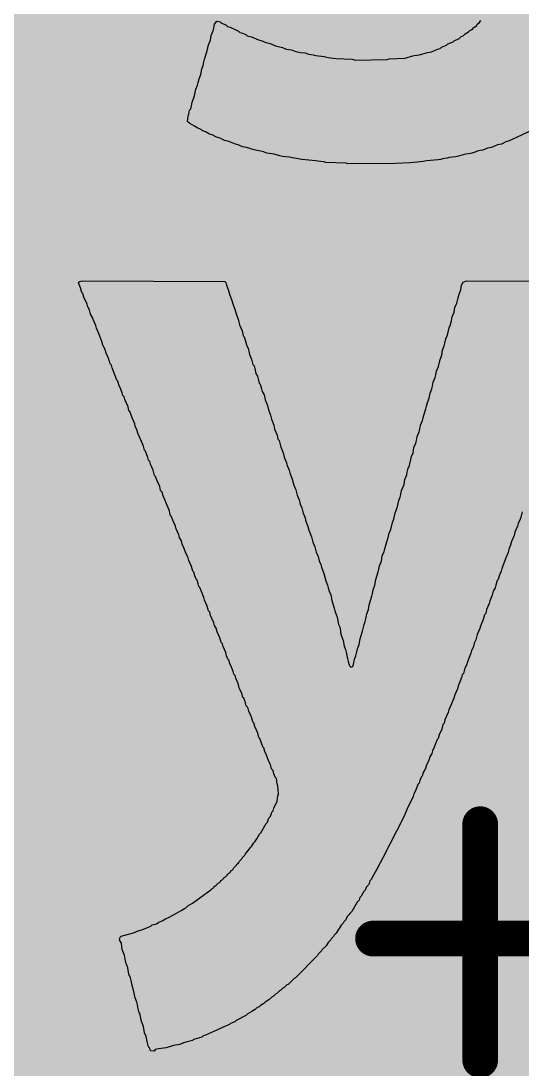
# Model space of a CAD drawing. Header units: inches. Extents: x -21 to 276, y -5 to 220.
# Drawn here: x 28.299 to 30.08, y 29.142 to 32.866 of the extents above; entities that cross this region are included whole.
import ezdxf

# ---------------------------------------------------------------- set-up
doc = ezdxf.new("R2010")
doc.units = ezdxf.units.IN
for name, color, linetype in [('Bottom Layer', 5, 'Continuous'), ('Bottom Overlay', 54, 'Continuous'), ('Bottom Paste', 16, 'Continuous'), ('Bottom Solder', 6, 'Continuous'), ('Top Overlay', 2, 'Continuous')]:
    doc.layers.add(name, color=color, linetype=linetype)

# ---------------------------------------------------------------- blocks, each defined once
blk = doc.blocks.new('C____D_B_14')
at = {"layer": 'Bottom Overlay'}
for points in [[(-4.2926, -2.3876, 0.127, 0.127, 0), (-4.2926, -1.651, 0.127, 0.127, 0)], [(-3.8608, -2.0066, 0.127, 0.127, 0), (-4.699, -2.0066, 0.127, 0.127, 0)]]:
    blk.add_lwpolyline(points, format="xyseb", dxfattribs=at)
for points in [[(-4.7307, -2.0066, 0.0635, 0.0635, 1), (-4.6672, -2.0066, 0.0635, 0.0635, 1)], [(-3.8925, -2.0066, 0.0635, 0.0635, 1), (-3.8291, -2.0066, 0.0635, 0.0635, 1)], [(-4.3243, -2.3876, 0.0635, 0.0635, 1), (-4.2608, -2.3876, 0.0635, 0.0635, 1)]]:
    blk.add_lwpolyline(points, format="xyseb", close=True, dxfattribs=at)
blk = doc.blocks.new('PSPMAA1040_100M_ANP_B_198')
at = {"layer": 'Bottom Layer'}
blk.add_hatch(color=5, dxfattribs=at).paths.add_polyline_path([(3, 2), (6.5, 2), (6.5, -2), (3, -2)])
at = {"layer": 'Bottom Paste'}
blk.add_hatch(color=16, dxfattribs=at).paths.add_polyline_path([(3, 2), (6.5, 2), (6.5, -2), (3, -2)])
at = {"layer": 'Bottom Solder'}
blk.add_hatch(color=6, dxfattribs=at).paths.add_polyline_path([(2.8984, 2.1016), (6.6016, 2.1016), (6.6016, -2.1016), (2.8984, -2.1016)])

msp = doc.modelspace()

# ---------------------------------------------------------------- hatches: boundary and pattern name
at = {"layer": 'Bottom Layer'}
msp.add_hatch(color=5, dxfattribs=at).paths.add_polyline_path([(25.4384, 27.163), (38.468, 27.163), (38.468, 33.441), (25.4384, 33.441)])

# ---------------------------------------------------------------- linework, layer by layer
at = {"layer": 'Top Overlay'}
for p, q in [((28.9847, 32.8401), (28.987, 32.8542)), ((28.987, 32.8542), (28.9953, 32.8647)), ((28.9953, 32.8647), (29.007, 32.8624)), ((29.007, 32.8624), (29.0117, 32.8577)), ((29.0117, 32.8577), (29.0269, 32.8518)), ((29.0269, 32.8518), (29.0328, 32.846)), ((29.0328, 32.846), (29.0422, 32.8436)), ((29.9106, 32.8436), (29.9188, 32.8495)), ((29.9188, 32.8495), (29.9211, 32.8542)), ((29.9211, 32.8542), (29.9293, 32.86)), ((29.9293, 32.86), (29.934, 32.8671)), ((28.973, 32.7979), (28.9753, 32.8143)), ((28.9753, 32.8143), (28.9823, 32.8307)), ((28.9823, 32.8307), (28.9847, 32.8401)), ((29.0422, 32.8436), (29.068, 32.8319)), ((29.068, 32.8319), (29.0727, 32.8295)), ((29.0727, 32.8295), (29.0774, 32.8248)), ((29.0774, 32.8248), (29.0868, 32.8225)), ((29.0868, 32.8225), (29.0985, 32.8178)), ((29.0985, 32.8178), (29.1032, 32.8131)), ((29.1032, 32.8131), (29.1185, 32.8096)), ((29.1185, 32.8096), (29.1431, 32.799)), ((29.8554, 32.8025), (29.8636, 32.8108)), ((29.8636, 32.8108), (29.8707, 32.8131)), ((29.8707, 32.8131), (29.8777, 32.8201)), ((29.8777, 32.8201), (29.8894, 32.8272)), ((29.8894, 32.8272), (29.8941, 32.8319)), ((29.8941, 32.8319), (29.8988, 32.8342)), ((29.8988, 32.8342), (29.9047, 32.8377)), ((29.9047, 32.8377), (29.9059, 32.8413)), ((29.9059, 32.8413), (29.9106, 32.8436)), ((28.9612, 32.7603), (28.9659, 32.7814)), ((28.9659, 32.7814), (28.973, 32.7979)), ((29.1431, 32.799), (29.1525, 32.7967)), ((29.1525, 32.7967), (29.1689, 32.7896)), ((29.1689, 32.7896), (29.1842, 32.7861)), ((29.1842, 32.7861), (29.2041, 32.7779)), ((29.2041, 32.7779), (29.2288, 32.772)), ((29.2288, 32.772), (29.2417, 32.7662)), ((29.7885, 32.7685), (29.7932, 32.7732)), ((29.7932, 32.7732), (29.812, 32.7802)), ((29.812, 32.7802), (29.8167, 32.7849)), ((29.8167, 32.7849), (29.8355, 32.792)), ((29.8355, 32.792), (29.8401, 32.7967)), ((29.8401, 32.7967), (29.8554, 32.8025)), ((28.9518, 32.7298), (28.9612, 32.7603)), ((29.2417, 32.7662), (29.2605, 32.7638)), ((29.2605, 32.7638), (29.2722, 32.7591)), ((29.2722, 32.7591), (29.291, 32.7544)), ((29.291, 32.7544), (29.3097, 32.7521)), ((29.3097, 32.7521), (29.3215, 32.7474)), ((29.3215, 32.7474), (29.3379, 32.745)), ((29.3379, 32.745), (29.3473, 32.7427)), ((29.3473, 32.7427), (29.3766, 32.7392)), ((29.3766, 32.7392), (29.386, 32.7368)), ((29.386, 32.7368), (29.3978, 32.7345)), ((29.3978, 32.7345), (29.4189, 32.7321)), ((29.6078, 32.731), (29.6641, 32.7333)), ((29.6641, 32.7333), (29.6712, 32.7357)), ((29.6712, 32.7357), (29.6876, 32.7404)), ((29.6876, 32.7404), (29.697, 32.7427)), ((29.697, 32.7427), (29.7158, 32.745)), ((29.7158, 32.745), (29.7275, 32.7497)), ((29.7275, 32.7497), (29.7439, 32.7544)), ((29.7439, 32.7544), (29.758, 32.7568)), ((29.758, 32.7568), (29.7791, 32.7662)), ((29.7791, 32.7662), (29.7885, 32.7685)), ((28.9413, 32.6958), (28.946, 32.7075)), ((28.946, 32.7075), (28.9495, 32.7204)), ((28.9495, 32.7204), (28.9518, 32.7298)), ((29.4189, 32.7321), (29.4752, 32.7298)), ((29.4752, 32.7298), (29.4881, 32.7263)), ((29.4881, 32.7263), (29.6008, 32.7286)), ((29.6008, 32.7286), (29.6078, 32.731)), ((28.9284, 32.6476), (28.9319, 32.6606)), ((28.9319, 32.6606), (28.9378, 32.6758)), ((28.9378, 32.6758), (28.9413, 32.6958)), ((28.9166, 32.6054), (28.9202, 32.623)), ((28.9202, 32.623), (28.926, 32.6383)), ((28.926, 32.6383), (28.9284, 32.6476)), ((28.9084, 32.5808), (28.9131, 32.5925)), ((28.9131, 32.5925), (28.9166, 32.6054)), ((28.8955, 32.535), (28.8979, 32.5491)), ((28.8979, 32.5491), (28.9026, 32.5538)), ((28.9026, 32.5538), (28.9084, 32.5808)), ((28.8908, 32.5092), (28.8932, 32.528)), ((28.8932, 32.528), (28.8955, 32.535)), ((28.899, 32.501), (28.8908, 32.5092)), ((28.9155, 32.4916), (28.899, 32.501)), ((28.9272, 32.4845), (28.9155, 32.4916)), ((28.9389, 32.4798), (28.9272, 32.4845)), ((28.9425, 32.4763), (28.9389, 32.4798)), ((28.9577, 32.4705), (28.9425, 32.4763)), ((30.1053, 32.4728), (30.0608, 32.4517)), ((28.9694, 32.4634), (28.9577, 32.4705)), ((28.9788, 32.4611), (28.9694, 32.4634)), ((28.9941, 32.4529), (28.9788, 32.4611)), ((29.007, 32.4493), (28.9941, 32.4529)), ((29.0222, 32.4411), (29.007, 32.4493)), ((29.0375, 32.4376), (29.0222, 32.4411)), ((29.061, 32.4282), (29.0375, 32.4376)), ((30.022, 32.4364), (30.0068, 32.4282)), ((30.0349, 32.4399), (30.022, 32.4364)), ((30.0608, 32.4517), (30.0349, 32.4399)), ((29.0704, 32.4259), (29.061, 32.4282)), ((29.0868, 32.4188), (29.0704, 32.4259)), ((29.1009, 32.4165), (29.0868, 32.4188)), ((29.1279, 32.4083), (29.1009, 32.4165)), ((29.1372, 32.4059), (29.1279, 32.4083)), ((29.1513, 32.4036), (29.1372, 32.4059)), ((29.1607, 32.4012), (29.1513, 32.4036)), ((29.1724, 32.3965), (29.1607, 32.4012)), ((29.9094, 32.3989), (29.8965, 32.3954)), ((29.9246, 32.4047), (29.9094, 32.3989)), ((29.9411, 32.4071), (29.9246, 32.4047)), ((29.9575, 32.4141), (29.9411, 32.4071)), ((29.9716, 32.4165), (29.9575, 32.4141)), ((29.9927, 32.4259), (29.9716, 32.4165)), ((30.0068, 32.4282), (29.9927, 32.4259)), ((29.1994, 32.393), (29.1724, 32.3965)), ((29.2194, 32.3871), (29.1994, 32.393)), ((29.2288, 32.3848), (29.2194, 32.3871)), ((29.2522, 32.3824), (29.2288, 32.3848)), ((29.264, 32.3801), (29.2522, 32.3824)), ((29.2781, 32.3778), (29.264, 32.3801)), ((29.2968, 32.3731), (29.2781, 32.3778)), ((29.3473, 32.3695), (29.2968, 32.3731)), ((29.3543, 32.3672), (29.3473, 32.3695)), ((29.3755, 32.3648), (29.3543, 32.3672)), ((29.3825, 32.3625), (29.3755, 32.3648)), ((29.4553, 32.3602), (29.3825, 32.3625)), ((29.6817, 32.3613), (29.6301, 32.359)), ((29.7075, 32.3637), (29.6817, 32.3613)), ((29.7287, 32.366), (29.7075, 32.3637)), ((29.7404, 32.3684), (29.7287, 32.366)), ((29.7815, 32.3719), (29.7404, 32.3684)), ((29.7909, 32.3742), (29.7815, 32.3719)), ((29.7979, 32.3766), (29.7909, 32.3742)), ((29.8143, 32.3789), (29.7979, 32.3766)), ((29.8214, 32.3813), (29.8143, 32.3789)), ((29.8448, 32.3836), (29.8214, 32.3813)), ((29.8542, 32.386), (29.8448, 32.3836)), ((29.8707, 32.3907), (29.8542, 32.386)), ((29.88, 32.393), (29.8707, 32.3907)), ((29.8965, 32.3954), (29.88, 32.393)), ((29.4623, 32.3578), (29.4553, 32.3602)), ((29.6301, 32.359), (29.4623, 32.3578)), ((28.5036, 31.9365), (28.5071, 31.9401)), ((28.5059, 31.9295), (28.5036, 31.9365)), ((28.5106, 31.9178), (28.5059, 31.9295)), ((28.5071, 31.9401), (28.5165, 31.9424)), ((28.5153, 31.9013), (28.5106, 31.9178)), ((28.5165, 31.9424), (29.0234, 31.9401)), ((29.0234, 31.9401), (29.0269, 31.9365)), ((29.0269, 31.9365), (29.0293, 31.9271)), ((29.0293, 31.9271), (29.0352, 31.9119)), ((29.8624, 31.9107), (29.8648, 31.9271)), ((29.8648, 31.9271), (29.8707, 31.9377)), ((29.8707, 31.9377), (29.8824, 31.9424)), ((29.8824, 31.9424), (30.3623, 31.9412)), ((28.5188, 31.8978), (28.5153, 31.9013)), ((28.5224, 31.8849), (28.5188, 31.8978)), ((28.5341, 31.8591), (28.5224, 31.8849)), ((29.0352, 31.9119), (29.041, 31.8919)), ((29.041, 31.8919), (29.0469, 31.8767)), ((29.0469, 31.8767), (29.0528, 31.8567)), ((29.8484, 31.8638), (29.8531, 31.8826)), ((29.8531, 31.8826), (29.8566, 31.8955)), ((29.8566, 31.8955), (29.8624, 31.9107)), ((28.5364, 31.8497), (28.5341, 31.8591)), ((28.5423, 31.8391), (28.5364, 31.8497)), ((29.0528, 31.8567), (29.0586, 31.8415)), ((29.0586, 31.8415), (29.0645, 31.8215)), ((29.839, 31.8309), (29.8413, 31.8474)), ((29.8413, 31.8474), (29.8484, 31.8638)), ((28.5458, 31.8239), (28.5423, 31.8391)), ((28.5529, 31.8121), (28.5458, 31.8239)), ((28.5552, 31.8051), (28.5529, 31.8121)), ((28.5646, 31.784), (28.5552, 31.8051)), ((29.0645, 31.8215), (29.0704, 31.8063)), ((29.0704, 31.8063), (29.0739, 31.7957)), ((29.8296, 31.8004), (29.8319, 31.8145)), ((29.8319, 31.8145), (29.839, 31.8309)), ((28.5669, 31.7746), (28.5646, 31.784)), ((28.574, 31.7582), (28.5669, 31.7746)), ((29.0739, 31.7957), (29.0762, 31.7863)), ((29.0762, 31.7863), (29.0856, 31.7652)), ((29.0856, 31.7652), (29.0891, 31.7476)), ((29.8178, 31.7605), (29.8214, 31.7758)), ((29.8214, 31.7758), (29.8261, 31.7875)), ((29.8261, 31.7875), (29.8296, 31.8004)), ((28.5787, 31.7464), (28.574, 31.7582)), ((28.5869, 31.7265), (28.5787, 31.7464)), ((29.0891, 31.7476), (29.0927, 31.7441)), ((29.0927, 31.7441), (29.0973, 31.7277)), ((29.8061, 31.7206), (29.8096, 31.7359)), ((29.8096, 31.7359), (29.8143, 31.7476)), ((29.8143, 31.7476), (29.8178, 31.7605)), ((28.5904, 31.7136), (28.5869, 31.7265)), ((28.5986, 31.6983), (28.5904, 31.7136)), ((28.6022, 31.6854), (28.5986, 31.6983)), ((29.0973, 31.7277), (29.1009, 31.7148)), ((29.1009, 31.7148), (29.1067, 31.7018)), ((29.1067, 31.7018), (29.1091, 31.6925)), ((29.1091, 31.6925), (29.1114, 31.6807)), ((29.7944, 31.6784), (29.7979, 31.696)), ((29.7979, 31.696), (29.8038, 31.7112)), ((29.8038, 31.7112), (29.8061, 31.7206)), ((28.608, 31.6725), (28.6022, 31.6854)), ((28.6139, 31.6573), (28.608, 31.6725)), ((28.6162, 31.6479), (28.6139, 31.6573)), ((29.1114, 31.6807), (29.1185, 31.6643)), ((29.1185, 31.6643), (29.1232, 31.6455)), ((29.7826, 31.6385), (29.7885, 31.6631)), ((29.7885, 31.6631), (29.7944, 31.6784)), ((28.6209, 31.6432), (28.6162, 31.6479)), ((28.6233, 31.6338), (28.6209, 31.6432)), ((28.6291, 31.6185), (28.6233, 31.6338)), ((28.6397, 31.5892), (28.6291, 31.6185)), ((29.1232, 31.6455), (29.1279, 31.6408)), ((29.1279, 31.6408), (29.1314, 31.6256)), ((29.1314, 31.6256), (29.1337, 31.6138)), ((29.7733, 31.608), (29.7756, 31.6221)), ((29.7756, 31.6221), (29.7826, 31.6385)), ((28.6432, 31.5857), (28.6397, 31.5892)), ((28.6467, 31.5728), (28.6432, 31.5857)), ((29.1337, 31.6138), (29.1396, 31.6033)), ((29.1396, 31.6033), (29.1419, 31.5939)), ((29.1419, 31.5939), (29.1455, 31.5786)), ((29.7615, 31.5681), (29.7639, 31.5822)), ((29.7639, 31.5822), (29.7709, 31.5986)), ((29.7709, 31.5986), (29.7733, 31.608)), ((28.6526, 31.5599), (28.6467, 31.5728)), ((28.6585, 31.5446), (28.6526, 31.5599)), ((28.6608, 31.5352), (28.6585, 31.5446)), ((29.1455, 31.5786), (29.149, 31.5751)), ((29.149, 31.5751), (29.1537, 31.5587)), ((29.1537, 31.5587), (29.156, 31.5493)), ((29.156, 31.5493), (29.1631, 31.5376)), ((29.7498, 31.5258), (29.7533, 31.5434)), ((29.7533, 31.5434), (29.7592, 31.5587)), ((29.7592, 31.5587), (29.7615, 31.5681)), ((28.6655, 31.5305), (28.6608, 31.5352)), ((28.6679, 31.5211), (28.6655, 31.5305)), ((28.6796, 31.4953), (28.6679, 31.5211)), ((29.1631, 31.5376), (29.1666, 31.52)), ((29.1666, 31.52), (29.1701, 31.5117)), ((29.1701, 31.5117), (29.1748, 31.5)), ((29.7404, 31.4977), (29.7439, 31.5106)), ((29.7439, 31.5106), (29.7498, 31.5258)), ((28.6819, 31.4812), (28.6796, 31.4953)), ((28.6855, 31.4777), (28.6819, 31.4812)), ((28.6937, 31.4554), (28.6855, 31.4777)), ((29.1748, 31.5), (29.1783, 31.4848)), ((29.1783, 31.4848), (29.1865, 31.4648)), ((29.7287, 31.4554), (29.7322, 31.4683)), ((29.7322, 31.4683), (29.7381, 31.4883)), ((29.7381, 31.4883), (29.7404, 31.4977)), ((28.7031, 31.4343), (28.6937, 31.4554)), ((28.7054, 31.4249), (28.7031, 31.4343)), ((29.1865, 31.4648), (29.1889, 31.4507)), ((29.1889, 31.4507), (29.1983, 31.4296)), ((29.7193, 31.4296), (29.7263, 31.446)), ((29.7263, 31.446), (29.7287, 31.4554)), ((28.7113, 31.4143), (28.7054, 31.4249)), ((28.7148, 31.4014), (28.7113, 31.4143)), ((28.7242, 31.3803), (28.7148, 31.4014)), ((29.1983, 31.4296), (29.2006, 31.4155)), ((29.2006, 31.4155), (29.21, 31.3944)), ((29.21, 31.3944), (29.2123, 31.3803)), ((29.7075, 31.3897), (29.7146, 31.4061)), ((29.7146, 31.4061), (29.7169, 31.4155)), ((29.7169, 31.4155), (29.7193, 31.4296)), ((28.7348, 31.3557), (28.7242, 31.3803)), ((28.7383, 31.3404), (28.7348, 31.3557)), ((29.2123, 31.3803), (29.217, 31.3756)), ((29.217, 31.3756), (29.2194, 31.3662)), ((29.2194, 31.3662), (29.2229, 31.351)), ((29.6958, 31.3498), (29.7029, 31.3662)), ((29.7029, 31.3662), (29.7052, 31.3756)), ((29.7052, 31.3756), (29.7075, 31.3897)), ((28.7418, 31.3369), (28.7383, 31.3404)), ((28.75, 31.3146), (28.7418, 31.3369)), ((29.2229, 31.351), (29.2264, 31.3428)), ((29.2264, 31.3428), (29.2311, 31.331)), ((29.2311, 31.331), (29.2346, 31.3158)), ((29.6794, 31.2817), (29.6876, 31.3181)), ((29.6876, 31.3181), (29.6935, 31.331)), ((29.6935, 31.331), (29.6958, 31.3498)), ((28.7524, 31.3052), (28.75, 31.3146)), ((28.757, 31.3005), (28.7524, 31.3052)), ((28.7594, 31.2911), (28.757, 31.3005)), ((28.7688, 31.27), (28.7594, 31.2911)), ((29.2346, 31.3158), (29.2429, 31.2958)), ((29.2429, 31.2958), (29.2452, 31.2864)), ((29.2452, 31.2864), (29.2522, 31.27)), ((29.6747, 31.2771), (29.6794, 31.2817)), ((28.7735, 31.2512), (28.7688, 31.27)), ((28.777, 31.2477), (28.7735, 31.2512)), ((28.7829, 31.2325), (28.777, 31.2477)), ((29.2522, 31.27), (29.2546, 31.2606)), ((29.2546, 31.2606), (29.2628, 31.2383)), ((29.663, 31.2372), (29.67, 31.2536)), ((29.67, 31.2536), (29.6723, 31.263)), ((29.6723, 31.263), (29.6747, 31.2771)), ((28.7923, 31.2113), (28.7829, 31.2325)), ((28.7946, 31.1973), (28.7923, 31.2113)), ((29.2628, 31.2383), (29.2663, 31.2254)), ((29.2663, 31.2254), (29.2687, 31.216)), ((29.2687, 31.216), (29.2757, 31.1996)), ((29.6512, 31.1973), (29.6606, 31.2184)), ((29.6606, 31.2184), (29.663, 31.2372)), ((28.8005, 31.1914), (28.7946, 31.1973)), ((28.804, 31.1785), (28.8005, 31.1914)), ((28.811, 31.1621), (28.804, 31.1785)), ((29.2757, 31.1996), (29.2804, 31.1808)), ((29.2804, 31.1808), (29.2874, 31.1644)), ((29.6418, 31.1621), (29.6465, 31.1738)), ((29.6465, 31.1738), (29.6489, 31.1832)), ((29.6489, 31.1832), (29.6512, 31.1973)), ((28.8157, 31.1503), (28.811, 31.1621)), ((28.8263, 31.1257), (28.8157, 31.1503)), ((29.2874, 31.1644), (29.291, 31.1491)), ((29.291, 31.1491), (29.2968, 31.1362)), ((29.2968, 31.1362), (29.3015, 31.1175)), ((29.6336, 31.1304), (29.6371, 31.1409)), ((29.6371, 31.1409), (29.6418, 31.1621)), ((28.8298, 31.1104), (28.8263, 31.1257)), ((28.8333, 31.1069), (28.8298, 31.1104)), ((28.8392, 31.0916), (28.8333, 31.1069)), ((29.3015, 31.1175), (29.3086, 31.101)), ((29.3086, 31.101), (29.3109, 31.0916)), ((29.6195, 31.0834), (29.6242, 31.0952)), ((29.6242, 31.0952), (29.6289, 31.1186)), ((29.6289, 31.1186), (29.6336, 31.1304)), ((30.0737, 31.0963), (30.0666, 31.0799)), ((30.076, 31.1034), (30.0737, 31.0963)), ((30.0807, 31.1222), (30.076, 31.1034)), ((28.8486, 31.0705), (28.8392, 31.0916)), ((28.8509, 31.0611), (28.8486, 31.0705)), ((28.8603, 31.04), (28.8509, 31.0611)), ((29.3109, 31.0916), (29.3191, 31.0694)), ((29.3191, 31.0694), (29.3227, 31.0564)), ((29.6078, 31.0459), (29.6137, 31.0588)), ((29.6137, 31.0588), (29.6195, 31.0834)), ((30.0643, 31.0705), (30.0549, 31.0494)), ((30.0666, 31.0799), (30.0643, 31.0705)), ((28.8627, 31.0306), (28.8603, 31.04)), ((28.8697, 31.0189), (28.8627, 31.0306)), ((29.3227, 31.0564), (29.332, 31.033)), ((29.332, 31.033), (29.3367, 31.0142)), ((29.5961, 31.0036), (29.6043, 31.0306)), ((29.6043, 31.0306), (29.6078, 31.0459)), ((30.0525, 31.0377), (30.0432, 31.0165)), ((30.0549, 31.0494), (30.0525, 31.0377)), ((28.872, 31.0072), (28.8697, 31.0189)), ((28.8779, 30.9943), (28.872, 31.0072)), ((28.8838, 30.979), (28.8779, 30.9943)), ((29.3367, 31.0142), (29.3438, 30.9978)), ((29.3438, 30.9978), (29.3485, 30.979)), ((29.5902, 30.9813), (29.5925, 30.9907)), ((29.5925, 30.9907), (29.5961, 31.0036)), ((30.0338, 30.9931), (30.0302, 30.9778)), ((30.0396, 31.0036), (30.0338, 30.9931)), ((30.0432, 31.0165), (30.0396, 31.0036)), ((28.8908, 30.9626), (28.8838, 30.979)), ((28.8932, 30.9579), (28.8908, 30.9626)), ((28.8955, 30.9485), (28.8932, 30.9579)), ((28.9049, 30.9274), (28.8955, 30.9485)), ((29.3485, 30.979), (29.3555, 30.9626)), ((29.3555, 30.9626), (29.359, 30.9473)), ((29.359, 30.9473), (29.3649, 30.9344)), ((29.5738, 30.9297), (29.5808, 30.9461)), ((29.5808, 30.9461), (29.5832, 30.9649)), ((29.5832, 30.9649), (29.5902, 30.9813)), ((30.022, 30.9579), (30.0138, 30.9356)), ((30.0302, 30.9778), (30.022, 30.9579)), ((28.9096, 30.9109), (28.9049, 30.9274)), ((28.9131, 30.9074), (28.9096, 30.9109)), ((29.3649, 30.9344), (29.3672, 30.925)), ((29.3672, 30.925), (29.3755, 30.9027)), ((29.5609, 30.8816), (29.5691, 30.9086)), ((29.5691, 30.9086), (29.5714, 30.918)), ((29.5714, 30.918), (29.5738, 30.9297)), ((30.0056, 30.9109), (29.9986, 30.8945)), ((30.0079, 30.9203), (30.0056, 30.9109)), ((30.0138, 30.9356), (30.0079, 30.9203)), ((28.9166, 30.8945), (28.9131, 30.9074)), ((28.9213, 30.8828), (28.9166, 30.8945)), ((28.9249, 30.8793), (28.9213, 30.8828)), ((28.9284, 30.8663), (28.9249, 30.8793)), ((29.3755, 30.9027), (29.3825, 30.8769)), ((29.3825, 30.8769), (29.3884, 30.8617)), ((29.5573, 30.8617), (29.5609, 30.8816)), ((29.9915, 30.8781), (29.9868, 30.8617)), ((29.995, 30.8816), (29.9915, 30.8781)), ((29.9986, 30.8945), (29.995, 30.8816)), ((28.9307, 30.857), (28.9284, 30.8663)), ((28.9342, 30.8534), (28.9307, 30.857)), ((28.9401, 30.8382), (28.9342, 30.8534)), ((28.9495, 30.8171), (28.9401, 30.8382)), ((29.3884, 30.8617), (29.3907, 30.8523)), ((29.3907, 30.8523), (29.3942, 30.8394)), ((29.3942, 30.8394), (29.4001, 30.8264)), ((29.548, 30.8311), (29.5503, 30.8452)), ((29.5503, 30.8452), (29.5573, 30.8617)), ((29.9774, 30.8405), (29.9739, 30.8253)), ((29.9845, 30.8523), (29.9774, 30.8405)), ((29.9868, 30.8617), (29.9845, 30.8523)), ((28.9518, 30.8077), (28.9495, 30.8171)), ((28.9612, 30.7866), (28.9518, 30.8077)), ((29.4001, 30.8264), (29.4036, 30.8065)), ((29.4036, 30.8065), (29.4118, 30.7795)), ((29.5362, 30.7912), (29.5456, 30.8218)), ((29.5456, 30.8218), (29.548, 30.8311)), ((29.9657, 30.8053), (29.9634, 30.7959)), ((29.9739, 30.8253), (29.9657, 30.8053)), ((28.9659, 30.7701), (28.9612, 30.7866)), ((28.9706, 30.7654), (28.9659, 30.7701)), ((28.973, 30.7537), (28.9706, 30.7654)), ((29.4118, 30.7795), (29.4142, 30.7701)), ((29.4142, 30.7701), (29.4224, 30.7478)), ((29.5245, 30.742), (29.528, 30.7596)), ((29.528, 30.7596), (29.5339, 30.7748)), ((29.5339, 30.7748), (29.5362, 30.7912)), ((29.9516, 30.7607), (29.9469, 30.756)), ((29.954, 30.7748), (29.9516, 30.7607)), ((29.9634, 30.7959), (29.954, 30.7748)), ((28.9847, 30.7279), (28.973, 30.7537)), ((28.987, 30.7185), (28.9847, 30.7279)), ((29.4224, 30.7478), (29.4271, 30.722)), ((29.5186, 30.722), (29.5221, 30.7326)), ((29.5221, 30.7326), (29.5245, 30.742)), ((29.9422, 30.7396), (29.9328, 30.7161)), ((29.9469, 30.756), (29.9422, 30.7396)), ((28.9929, 30.7079), (28.987, 30.7185)), ((28.9964, 30.695), (28.9929, 30.7079)), ((29.0058, 30.6739), (28.9964, 30.695)), ((29.4271, 30.722), (29.433, 30.7091)), ((29.433, 30.7091), (29.4353, 30.6927)), ((29.4353, 30.6927), (29.4388, 30.6798)), ((29.5045, 30.6704), (29.5128, 30.6974)), ((29.5128, 30.6974), (29.5186, 30.722)), ((29.9211, 30.6856), (29.9164, 30.6669)), ((29.9305, 30.7068), (29.9211, 30.6856)), ((29.9328, 30.7161), (29.9305, 30.7068)), ((29.0105, 30.6575), (29.0058, 30.6739)), ((29.0152, 30.6528), (29.0105, 30.6575)), ((29.0176, 30.6434), (29.0152, 30.6528)), ((29.4388, 30.6798), (29.4447, 30.6645)), ((29.4447, 30.6645), (29.4482, 30.6446)), ((29.4951, 30.6352), (29.501, 30.6504)), ((29.501, 30.6504), (29.5045, 30.6704)), ((29.9094, 30.6551), (29.9059, 30.6399)), ((29.9164, 30.6669), (29.9094, 30.6551)), ((29.0269, 30.6223), (29.0176, 30.6434)), ((29.0293, 30.6105), (29.0269, 30.6223)), ((29.034, 30.5988), (29.0293, 30.6105)), ((29.4482, 30.6446), (29.4529, 30.6328)), ((29.4529, 30.6328), (29.4553, 30.6234)), ((29.4553, 30.6234), (29.4599, 30.6)), ((29.4846, 30.5988), (29.4893, 30.6105)), ((29.4893, 30.6105), (29.4916, 30.6199)), ((29.4916, 30.6199), (29.4951, 30.6352)), ((29.8976, 30.6199), (29.8859, 30.5894)), ((29.9, 30.6293), (29.8976, 30.6199)), ((29.9059, 30.6399), (29.9, 30.6293)), ((29.0375, 30.5953), (29.034, 30.5988)), ((29.041, 30.5824), (29.0375, 30.5953)), ((29.0469, 30.5695), (29.041, 30.5824)), ((29.4599, 30.6), (29.4623, 30.5906)), ((29.4623, 30.5906), (29.4658, 30.5777)), ((29.4658, 30.5777), (29.4682, 30.573)), ((29.4787, 30.5718), (29.4822, 30.5847)), ((29.4822, 30.5847), (29.4846, 30.5988)), ((29.8824, 30.5765), (29.8765, 30.5659)), ((29.8859, 30.5894), (29.8824, 30.5765)), ((29.0528, 30.5542), (29.0469, 30.5695)), ((29.0551, 30.5448), (29.0528, 30.5542)), ((29.0598, 30.5401), (29.0551, 30.5448)), ((29.0621, 30.5307), (29.0598, 30.5401)), ((29.4682, 30.573), (29.4717, 30.5695)), ((29.4717, 30.5695), (29.4787, 30.5718)), ((29.8671, 30.5425), (29.8648, 30.5331)), ((29.8718, 30.5472), (29.8671, 30.5425)), ((29.8765, 30.5659), (29.8718, 30.5472)), ((29.0692, 30.5143), (29.0621, 30.5307)), ((29.0739, 30.5026), (29.0692, 30.5143)), ((29.0762, 30.4932), (29.0739, 30.5026)), ((29.8542, 30.5061), (29.8507, 30.4932)), ((29.8589, 30.5178), (29.8542, 30.5061)), ((29.8648, 30.5331), (29.8589, 30.5178)), ((29.0844, 30.4779), (29.0762, 30.4932)), ((29.088, 30.4627), (29.0844, 30.4779)), ((29.0915, 30.4592), (29.088, 30.4627)), ((29.8413, 30.4721), (29.8378, 30.4592)), ((29.8507, 30.4932), (29.8413, 30.4721)), ((29.0962, 30.4474), (29.0915, 30.4592)), ((29.0997, 30.4322), (29.0962, 30.4474)), ((29.1044, 30.4275), (29.0997, 30.4322)), ((29.1067, 30.4228), (29.1044, 30.4275)), ((29.8296, 30.4392), (29.8202, 30.4181)), ((29.8378, 30.4592), (29.8296, 30.4392)), ((29.1091, 30.4134), (29.1067, 30.4228)), ((29.1185, 30.3923), (29.1091, 30.4134)), ((29.1232, 30.3758), (29.1185, 30.3923)), ((29.8178, 30.4087), (29.8061, 30.3829)), ((29.8202, 30.4181), (29.8178, 30.4087)), ((29.1267, 30.3723), (29.1232, 30.3758)), ((29.1302, 30.3594), (29.1267, 30.3723)), ((29.1408, 30.3348), (29.1302, 30.3594)), ((29.7944, 30.35), (29.785, 30.3289)), ((29.7991, 30.3665), (29.7944, 30.35)), ((29.8038, 30.3711), (29.7991, 30.3665)), ((29.8061, 30.3829), (29.8038, 30.3711)), ((29.1443, 30.3195), (29.1408, 30.3348)), ((29.1478, 30.316), (29.1443, 30.3195)), ((29.1584, 30.2867), (29.1478, 30.316)), ((29.7815, 30.316), (29.778, 30.3125)), ((29.785, 30.3289), (29.7815, 30.316)), ((29.1619, 30.2831), (29.1584, 30.2867)), ((29.1654, 30.2702), (29.1619, 30.2831)), ((29.7674, 30.2855), (29.7615, 30.2726)), ((29.7733, 30.3007), (29.7674, 30.2855)), ((29.778, 30.3125), (29.7733, 30.3007)), ((29.1713, 30.2573), (29.1654, 30.2702)), ((29.1795, 30.235), (29.1713, 30.2573)), ((29.7486, 30.2385), (29.7404, 30.2233)), ((29.7521, 30.2515), (29.7486, 30.2385)), ((29.7592, 30.2632), (29.7521, 30.2515)), ((29.7615, 30.2726), (29.7592, 30.2632)), ((29.1854, 30.2245), (29.1795, 30.235)), ((29.1889, 30.2092), (29.1854, 30.2245)), ((29.1959, 30.2022), (29.1889, 30.2092)), ((29.1983, 30.1904), (29.1959, 30.2022)), ((29.7369, 30.2104), (29.7287, 30.1951)), ((29.7404, 30.2233), (29.7369, 30.2104)), ((29.203, 30.1787), (29.1983, 30.1904)), ((29.2077, 30.174), (29.203, 30.1787)), ((29.21, 30.1552), (29.2077, 30.174)), ((29.7169, 30.167), (29.7146, 30.1576)), ((29.7216, 30.1787), (29.7169, 30.167)), ((29.7251, 30.1822), (29.7216, 30.1787)), ((29.7287, 30.1951), (29.7251, 30.1822)), ((29.2123, 30.1482), (29.21, 30.1552)), ((29.2147, 30.12), (29.2123, 30.1482)), ((29.7017, 30.1306), (29.6958, 30.12)), ((29.7099, 30.1529), (29.7017, 30.1306)), ((29.7146, 30.1576), (29.7099, 30.1529)), ((29.1983, 30.0684), (29.21, 30.0942)), ((29.21, 30.0942), (29.2123, 30.113)), ((29.2123, 30.113), (29.2147, 30.12)), ((29.6935, 30.1106), (29.6723, 30.0661)), ((29.6958, 30.12), (29.6935, 30.1106)), ((29.1889, 30.0496), (29.1912, 30.0543)), ((29.1912, 30.0543), (29.1959, 30.059)), ((29.1959, 30.059), (29.1983, 30.0684)), ((29.6723, 30.0661), (29.6583, 30.0355)), ((29.1701, 30.0144), (29.1748, 30.0191)), ((29.1748, 30.0191), (29.1783, 30.032)), ((29.1783, 30.032), (29.1842, 30.0379)), ((29.1842, 30.0379), (29.1889, 30.0496)), ((29.6583, 30.0355), (29.5855, 29.8924)), ((29.1466, 29.9769), (29.1513, 29.9816)), ((29.1513, 29.9816), (29.1701, 30.0144)), ((29.1185, 29.9323), (29.1255, 29.944)), ((29.1255, 29.944), (29.1302, 29.9487)), ((29.1302, 29.9487), (29.1372, 29.9604)), ((29.1372, 29.9604), (29.1466, 29.9769)), ((29.095, 29.9018), (29.0973, 29.9065)), ((29.0973, 29.9065), (29.1079, 29.9194)), ((29.1079, 29.9194), (29.1138, 29.9276)), ((29.1138, 29.9276), (29.1185, 29.9323)), ((29.0551, 29.8572), (29.0645, 29.8666)), ((29.0645, 29.8666), (29.0657, 29.8701)), ((29.0657, 29.8701), (29.0704, 29.8724)), ((29.0704, 29.8724), (29.0739, 29.8759)), ((29.0739, 29.8759), (29.0762, 29.8806)), ((29.0762, 29.8806), (29.0833, 29.8877)), ((29.0833, 29.8877), (29.0856, 29.8924)), ((29.0856, 29.8924), (29.095, 29.9018)), ((29.5855, 29.8924), (29.5644, 29.8525)), ((29.0258, 29.8255), (29.0316, 29.8314)), ((29.0316, 29.8314), (29.0328, 29.8349)), ((29.0328, 29.8349), (29.0375, 29.8372)), ((29.0375, 29.8372), (29.0434, 29.8431)), ((29.0434, 29.8431), (29.0445, 29.8466)), ((29.0445, 29.8466), (29.0492, 29.849)), ((29.0492, 29.849), (29.0528, 29.8525)), ((29.0528, 29.8525), (29.0551, 29.8572)), ((29.5526, 29.8314), (29.5433, 29.8149)), ((29.5644, 29.8525), (29.5526, 29.8314)), ((28.9847, 29.7891), (28.9929, 29.795)), ((28.9929, 29.795), (29, 29.802)), ((29, 29.802), (29.0046, 29.8044)), ((29.0046, 29.8044), (29.0082, 29.8079)), ((29.0082, 29.8079), (29.0093, 29.8114)), ((29.0093, 29.8114), (29.014, 29.8138)), ((29.014, 29.8138), (29.0199, 29.8196)), ((29.0199, 29.8196), (29.0211, 29.8231)), ((29.0211, 29.8231), (29.0258, 29.8255)), ((29.5339, 29.7962), (29.5268, 29.7891)), ((29.5362, 29.8009), (29.5339, 29.7962)), ((29.5386, 29.8102), (29.5362, 29.8009)), ((29.5433, 29.8149), (29.5386, 29.8102)), ((28.9084, 29.7316), (28.9741, 29.7786)), ((28.9741, 29.7786), (28.9788, 29.7833)), ((28.9788, 29.7833), (28.9823, 29.7844)), ((28.9823, 29.7844), (28.9847, 29.7891)), ((29.5081, 29.7563), (29.5034, 29.7516)), ((29.5174, 29.7727), (29.5081, 29.7563)), ((29.5221, 29.7774), (29.5174, 29.7727)), ((29.5268, 29.7891), (29.5221, 29.7774)), ((28.885, 29.7152), (28.892, 29.7222)), ((28.892, 29.7222), (28.9084, 29.7316)), ((29.494, 29.7351), (29.4752, 29.7023)), ((29.501, 29.7422), (29.494, 29.7351)), ((29.5034, 29.7516), (29.501, 29.7422)), ((28.8122, 29.6753), (28.8239, 29.68)), ((28.8239, 29.68), (28.8286, 29.6823)), ((28.8286, 29.6823), (28.8521, 29.6964)), ((28.8521, 29.6964), (28.8685, 29.7058)), ((28.8685, 29.7058), (28.8803, 29.7128)), ((28.8803, 29.7128), (28.885, 29.7152)), ((29.4588, 29.6835), (29.4541, 29.6718)), ((29.4658, 29.6905), (29.4588, 29.6835)), ((29.4682, 29.6952), (29.4658, 29.6905)), ((29.4752, 29.7023), (29.4682, 29.6952)), ((28.7289, 29.6366), (28.7488, 29.6448)), ((28.7488, 29.6448), (28.7606, 29.6495)), ((28.7606, 29.6495), (28.7653, 29.6542)), ((28.7653, 29.6542), (28.7805, 29.6577)), ((28.7805, 29.6577), (28.7887, 29.6636)), ((28.7887, 29.6636), (28.8005, 29.6683)), ((28.8005, 29.6683), (28.8122, 29.6753)), ((29.4377, 29.653), (29.4306, 29.6413)), ((29.4447, 29.66), (29.4377, 29.653)), ((29.447, 29.6647), (29.4447, 29.66)), ((29.4541, 29.6718), (29.447, 29.6647)), ((28.6491, 29.6014), (28.6514, 29.6108)), ((28.6514, 29.6108), (28.655, 29.6143)), ((28.655, 29.6143), (28.6808, 29.6213)), ((28.6808, 29.6213), (28.6995, 29.626)), ((28.6995, 29.626), (28.716, 29.633)), ((28.716, 29.633), (28.7289, 29.6366)), ((29.4024, 29.6061), (29.4001, 29.6014)), ((29.4095, 29.6131), (29.4024, 29.6061)), ((29.4118, 29.6178), (29.4095, 29.6131)), ((29.4189, 29.6248), (29.4118, 29.6178)), ((29.4259, 29.6366), (29.4189, 29.6248)), ((29.4306, 29.6413), (29.4259, 29.6366)), ((28.6561, 29.5896), (28.6491, 29.6014)), ((28.6585, 29.5662), (28.6561, 29.5896)), ((29.3802, 29.5767), (29.3696, 29.5662)), ((29.3813, 29.5779), (29.3802, 29.5767)), ((29.3837, 29.5802), (29.3813, 29.5779)), ((29.3907, 29.592), (29.3837, 29.5802)), ((29.4001, 29.6014), (29.3907, 29.592)), ((28.6632, 29.5544), (28.6585, 29.5662)), ((28.6667, 29.5462), (28.6632, 29.5544)), ((28.669, 29.5321), (28.6667, 29.5462)), ((28.6714, 29.5204), (28.669, 29.5321)), ((29.3532, 29.545), (29.2745, 29.4664)), ((29.3555, 29.5497), (29.3532, 29.545)), ((29.3672, 29.5615), (29.3555, 29.5497)), ((29.3696, 29.5662), (29.3672, 29.5615)), ((28.6784, 29.5016), (28.6714, 29.5204)), ((28.6819, 29.4793), (28.6784, 29.5016)), ((28.6878, 29.4664), (28.6819, 29.4793)), ((28.6902, 29.457), (28.6878, 29.4664)), ((28.6949, 29.4336), (28.6902, 29.457)), ((29.2698, 29.4641), (29.2487, 29.4429)), ((29.2745, 29.4664), (29.2698, 29.4641)), ((28.6995, 29.4218), (28.6949, 29.4336)), ((28.7054, 29.3948), (28.6995, 29.4218)), ((29.2182, 29.4195), (29.2088, 29.4101)), ((29.2229, 29.4218), (29.2182, 29.4195)), ((29.2299, 29.4289), (29.2229, 29.4218)), ((29.2346, 29.4312), (29.2299, 29.4289)), ((29.244, 29.4406), (29.2346, 29.4312)), ((29.2487, 29.4429), (29.244, 29.4406)), ((28.7113, 29.3796), (28.7054, 29.3948)), ((29.1795, 29.3878), (29.1666, 29.3796)), ((29.1924, 29.3984), (29.1795, 29.3878)), ((29.1971, 29.4007), (29.1924, 29.3984)), ((29.2041, 29.4077), (29.1971, 29.4007)), ((29.2088, 29.4101), (29.2041, 29.4077)), ((28.7136, 29.3702), (28.7113, 29.3796)), ((28.716, 29.3561), (28.7136, 29.3702)), ((28.7183, 29.3467), (28.716, 29.3561)), ((28.723, 29.335), (28.7183, 29.3467)), ((29.1196, 29.3467), (29.1032, 29.3373)), ((29.1314, 29.3538), (29.1196, 29.3467)), ((29.1384, 29.3608), (29.1314, 29.3538)), ((29.1455, 29.3632), (29.1384, 29.3608)), ((29.1502, 29.3678), (29.1455, 29.3632)), ((29.1619, 29.3749), (29.1502, 29.3678)), ((29.1666, 29.3796), (29.1619, 29.3749)), ((28.7277, 29.3115), (28.723, 29.335)), ((28.7348, 29.2927), (28.7277, 29.3115)), ((29.0586, 29.3092), (29.0434, 29.3033)), ((29.0633, 29.3139), (29.0586, 29.3092)), ((29.0985, 29.3326), (29.0633, 29.3139)), ((29.1032, 29.3373), (29.0985, 29.3326)), ((28.7383, 29.2704), (28.7348, 29.2927)), ((28.7441, 29.2575), (28.7383, 29.2704)), ((28.9976, 29.281), (28.9554, 29.2622)), ((29.0023, 29.2834), (28.9976, 29.281)), ((29.0281, 29.2951), (29.0023, 29.2834)), ((29.0399, 29.2998), (29.0281, 29.2951)), ((29.0434, 29.3033), (29.0399, 29.2998)), ((28.7477, 29.2399), (28.7441, 29.2575)), ((28.7524, 29.2212), (28.7477, 29.2399)), ((28.8767, 29.2352), (28.8638, 29.2294)), ((28.8896, 29.2388), (28.8767, 29.2352)), ((28.9084, 29.2435), (28.8896, 29.2388)), ((28.9119, 29.247), (28.9084, 29.2435)), ((28.9249, 29.2505), (28.9119, 29.247)), ((28.9413, 29.2552), (28.9249, 29.2505)), ((28.946, 29.2599), (28.9413, 29.2552)), ((28.9554, 29.2622), (28.946, 29.2599)), ((28.757, 29.2165), (28.7524, 29.2212)), ((28.7594, 29.2071), (28.757, 29.2165)), ((28.7723, 29.2059), (28.7594, 29.2071)), ((28.7758, 29.2118), (28.7723, 29.2059)), ((28.7876, 29.2141), (28.7758, 29.2118)), ((28.8145, 29.2176), (28.7876, 29.2141)), ((28.8415, 29.2259), (28.8145, 29.2176)), ((28.8638, 29.2294), (28.8415, 29.2259))]:
    msp.add_line(p, q, dxfattribs=at)

# ---------------------------------------------------------------- block references
msp.add_blockref('PSPMAA1040_100M_ANP_B_198', (22.4384, 31.2566))
at = {"rotation": 270}
msp.add_blockref('C____D_B_14', (31.938, 25.313), dxfattribs=at)

doc.saveas('drawing.dxf')
